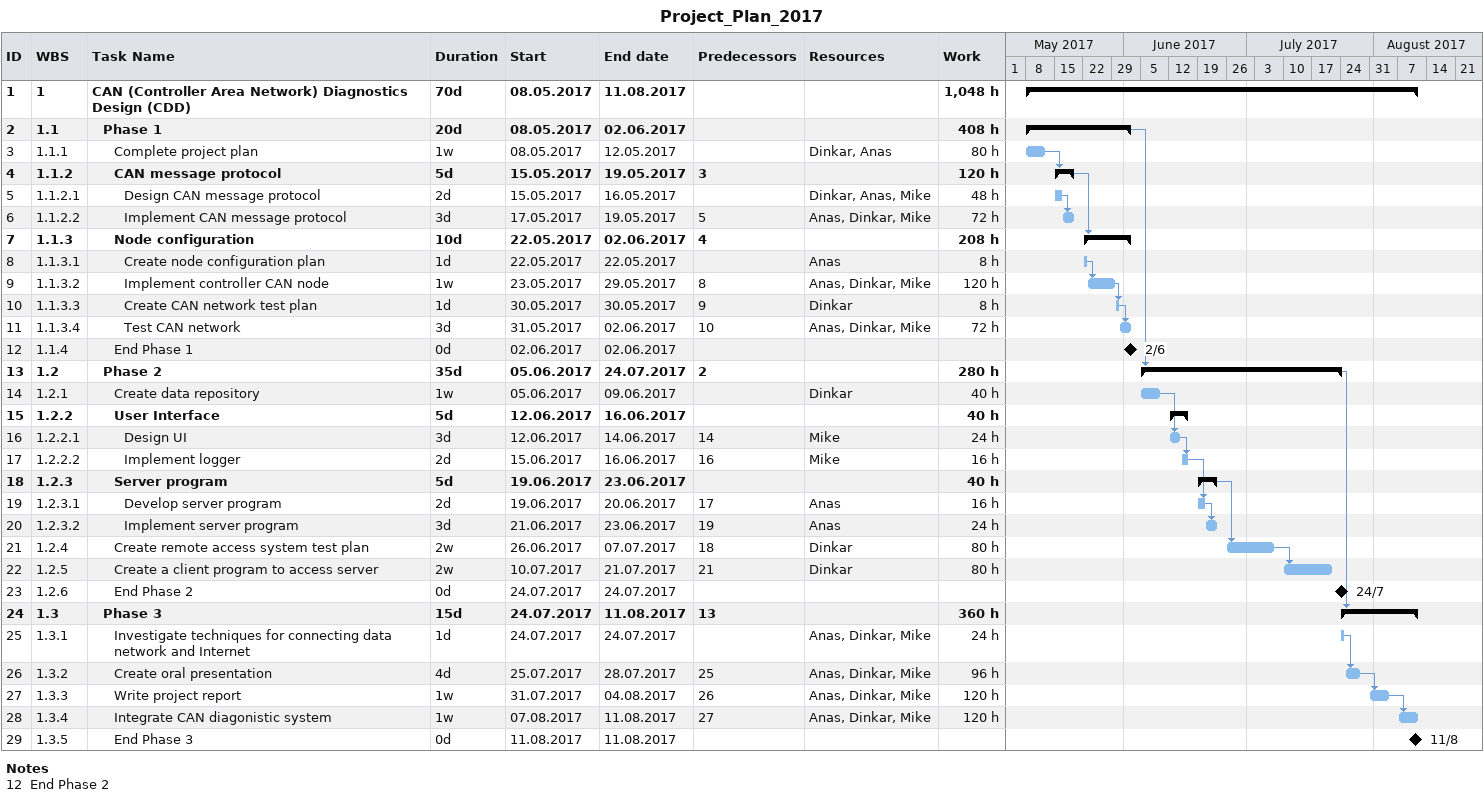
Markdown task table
Project_Plan_2017

| ID | WBS | Task | Duration | Start | Finish | Predecessors | Resources | Work (h) |
|---|---|---|---|---|---|---|---|---|
| 1 | 1 | **CAN (Controller Area Network) Diagnostics Design (CDD)** | 70d | 2017-05-08 | 2017-08-11 |  |  | 1048 |
| 2 | 1.1 | **Phase 1** | 20d | 2017-05-08 | 2017-06-02 |  |  | 408 |
| 3 | 1.1.1 | Complete project plan | 1w | 2017-05-08 | 2017-05-12 |  | Dinkar, Anas | 80 |
| 4 | 1.1.2 | **CAN message protocol** | 5d | 2017-05-15 | 2017-05-19 | 3 |  | 120 |
| 5 | 1.1.2.1 | Design CAN message protocol | 2d | 2017-05-15 | 2017-05-16 |  | Dinkar, Anas, Mike | 48 |
| 6 | 1.1.2.2 | Implement CAN message protocol | 3d | 2017-05-17 | 2017-05-19 | 5 | Anas, Dinkar, Mike | 72 |
| 7 | 1.1.3 | **Node configuration** | 10d | 2017-05-22 | 2017-06-02 | 4 |  | 208 |
| 8 | 1.1.3.1 | Create node configuration plan | 1d | 2017-05-22 | 2017-05-22 |  | Anas | 8 |
| 9 | 1.1.3.2 | Implement controller CAN node | 1w | 2017-05-23 | 2017-05-29 | 8 | Anas, Dinkar, Mike | 120 |
| 10 | 1.1.3.3 | Create CAN network test plan | 1d | 2017-05-30 | 2017-05-30 | 9 | Dinkar | 8 |
| 11 | 1.1.3.4 | Test CAN network | 3d | 2017-05-31 | 2017-06-02 | 10 | Anas, Dinkar, Mike | 72 |
| 12 | 1.1.4 | End Phase 1 | 0d | 2017-06-02 | 2017-06-02 |  |  |  |
| 13 | 1.2 | **Phase 2** | 35d | 2017-06-05 | 2017-07-24 | 2 |  | 280 |
| 14 | 1.2.1 | Create data repository | 1w | 2017-06-05 | 2017-06-09 |  | Dinkar | 40 |
| 15 | 1.2.2 | **User Interface** | 5d | 2017-06-12 | 2017-06-16 |  |  | 40 |
| 16 | 1.2.2.1 | Design UI | 3d | 2017-06-12 | 2017-06-14 | 14 | Mike | 24 |
| 17 | 1.2.2.2 | Implement logger | 2d | 2017-06-15 | 2017-06-16 | 16 | Mike | 16 |
| 18 | 1.2.3 | **Server program** | 5d | 2017-06-19 | 2017-06-23 |  |  | 40 |
| 19 | 1.2.3.1 | Develop server program | 2d | 2017-06-19 | 2017-06-20 | 17 | Anas | 16 |
| 20 | 1.2.3.2 | Implement server program | 3d | 2017-06-21 | 2017-06-23 | 19 | Anas | 24 |
| 21 | 1.2.4 | Create remote access system test plan | 2w | 2017-06-26 | 2017-07-07 | 18 | Dinkar | 80 |
| 22 | 1.2.5 | Create a client program to access server | 2w | 2017-07-10 | 2017-07-21 | 21 | Dinkar | 80 |
| 23 | 1.2.6 | End Phase 2 | 0d | 2017-07-24 | 2017-07-24 |  |  |  |
| 24 | 1.3 | **Phase 3** | 15d | 2017-07-24 | 2017-08-11 | 13 |  | 360 |
| 25 | 1.3.1 | Investigate techniques for connecting data network and Internet | 1d | 2017-07-24 | 2017-07-24 |  | Anas, Dinkar, Mike | 24 |
| 26 | 1.3.2 | Create oral presentation | 4d | 2017-07-25 | 2017-07-28 | 25 | Anas, Dinkar, Mike | 96 |
| 27 | 1.3.3 | Write project report | 1w | 2017-07-31 | 2017-08-04 | 26 | Anas, Dinkar, Mike | 120 |
| 28 | 1.3.4 | Integrate CAN diagonistic system | 1w | 2017-08-07 | 2017-08-11 | 27 | Anas, Dinkar, Mike | 120 |
| 29 | 1.3.5 | End Phase 3 | 0d | 2017-08-11 | 2017-08-11 |  |  |  |

Notes
- 12: End Phase 2
